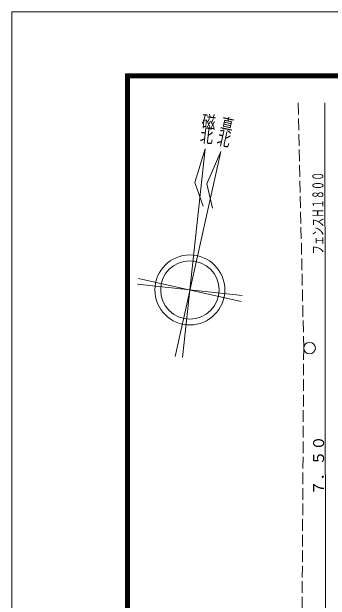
# Model space of a CAD drawing. Units: millimetres, scale not verified. Extents: x -42050 to 42050, y -29700 to 29700.
# Drawn here: x -42050 to -33866, y 14559 to 29700 of the extents above; entities that cross this region are included whole.
import ezdxf
from ezdxf.enums import TextEntityAlignment as Align

# ---------------------------------------------------------------- set-up
doc = ezdxf.new("R2010")
doc.units = ezdxf.units.MM
doc.header["$LTSCALE"] = 100
doc.linetypes.add('DASHED3', pattern=[4, 3, -1])
for name, color, linetype, lineweight in [('0-1_1-A_HATTI', 6, 'Continuous', 18), ('0-5_1-F_MOJI', 4, 'Continuous', 18), ('2-E_HOJO', 9, 'Continuous', 18)]:
    doc.layers.add(name, color=color, linetype=linetype, lineweight=lineweight)
doc.styles.add('ＭＳ ゴシック', font='')
doc.styles.get('ＭＳ ゴシック').set_extended_font_data('MS Gothic')

msp = doc.modelspace()

# ---------------------------------------------------------------- linework, layer by layer
at = {"layer": '0-1_1-A_HATTI'}
for p, q in [((-34001.8, 27352.9), (-33983.8, 14605.5)), ((-33983.8, 14605.2), (-33944.4, -3571))]:
    msp.add_line(p, q, dxfattribs=at)
at = {"layer": '0-1_1-A_HATTI', "linetype": 'DASHED3'}
msp.add_lwpolyline([(-34688.9, 27352.9), (-34547.4, 21045.6), (-34608.9, 10910.5), (-34564.1, 586), (-34494.6, -9126.6), (-34477.5, -16354.7)], dxfattribs=at)
at = {"layer": '0-1_1-A_HATTI'}
msp.add_circle((-34397.4, 21046.8), 150, dxfattribs=at)
at = {"layer": '0-5_1-F_MOJI'}
for p, q in [((-39125, 28100), (39125, 28100)), ((-39125, -28099.9), (-39125, 28100)), ((-39100, 28075), (-39100, -28075)), ((-39100, 28075), (39100, 28075)), ((-39075, -28050), (-39075, 28050)), ((-39075, 28050), (39075, 28050)), ((39050, 28025), (-39075, 28025)), ((-39050, -28025), (-39050, 28050)), ((-39025, 28000), (39025, 28000)), ((-39025, -27999.9), (-39025, 28000)), ((-37854.9, 20833.9), (-36678.7, 26104.3)), ((-36155.9, 22248.8), (-38791.1, 22836.9)), ((-36131.5, 22396), (-38815.4, 22689.8))]:
    msp.add_line(p, q, dxfattribs=at)
for points in [[(-37664, 20802.3), (-37076.5, 26170.2), (-37343, 25306.2), (-37130.9, 24697.6)], [(-36678.7, 26104.3), (-37039, 25274.9), (-36895.3, 24646.8)]]:
    msp.add_lwpolyline(points, dxfattribs=at)
for radius in [900, 750]:
    msp.add_circle((-37473.5, 22542.9), radius, dxfattribs=at)
at = {"layer": '2-E_HOJO'}
msp.add_lwpolyline([(-42050, -29700), (42050, -29700), (42050, 29700), (-42050, 29700)], close=True, dxfattribs=at)

# ---------------------------------------------------------------- texts
at = {"layer": '0-1_1-A_HATTI', "style": 'ＭＳ ゴシック', "width": 0.6}
msp.add_text('フェンスＨ１８００', height=281.5, rotation=90, dxfattribs=at).set_placement((-33957.9, 23456.5), align=Align.BOTTOM_LEFT)
at = {"layer": '0-5_1-F_MOJI', "style": 'ＭＳ ゴシック'}
for s, rotation, width, p in [('磁 ', 353.756, 0.8, (-37194.8, 26625.4)), ('真', 347.419, 0.75, (-36738.3, 26566.4)), ('北', 353.756, 0.75, (-37235.5, 26252.7)), ('北', 347.419, 0.75, (-36819.9, 26200.5))]:
    msp.add_text(s, height=329, rotation=rotation, dxfattribs=dict(at, width=width)).set_placement(p, align=Align.BOTTOM_LEFT)
msp.add_text('７．５０', height=281.5, rotation=90, dxfattribs=at).set_placement((-33940.5, 17259), align=Align.BOTTOM_LEFT)

doc.saveas('drawing.dxf')
